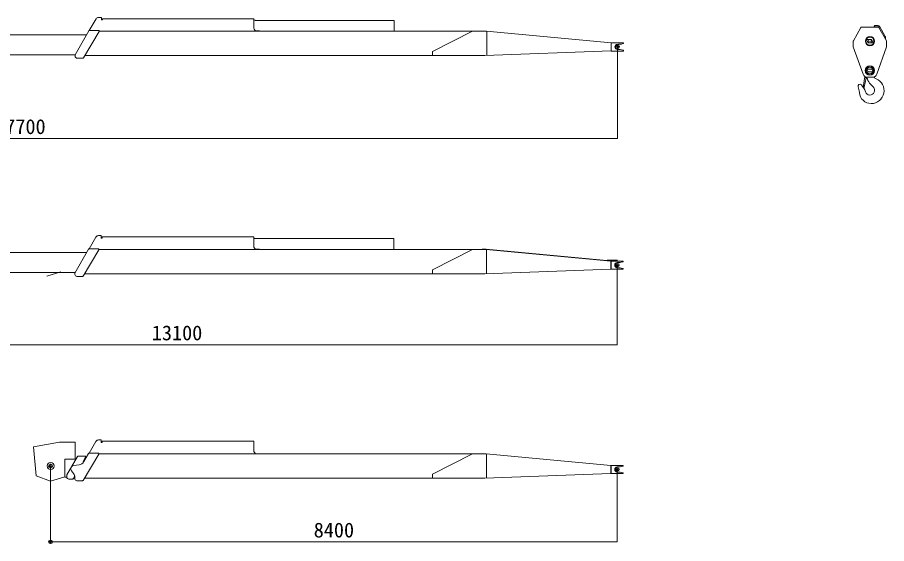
# Model space of a CAD drawing. Units: millimetres, scale not verified. Extents: x -43433 to 27244, y -2306 to 130343.
# Drawn here: x -29182 to -16296, y -26 to 7775 of the extents above; entities that cross this region are included whole.
import ezdxf
from ezdxf.enums import TextEntityAlignment as Align

# ---------------------------------------------------------------- set-up
doc = ezdxf.new("R2010")
doc.units = ezdxf.units.MM
doc.header["$LTSCALE"] = 100
doc.header["$PDMODE"] = 32
doc.header["$PDSIZE"] = 50
doc.layers.add('0-0_0', color=7, linetype='Continuous', lineweight=18)
doc.layers.add('0-1_DEFPOINTS', color=7, linetype='Continuous')
doc.styles.add('ＭＳ ゴシック', font='')
doc.styles.get('ＭＳ ゴシック').set_extended_font_data('MS Gothic')

# ---------------------------------------------------------------- blocks, each defined once
blk = doc.blocks.new('_OPEN30')
at = {"layer": '0-0_0'}
blk.add_line((0, 0), (-0.5, 0), dxfattribs=at)
blk.add_lwpolyline([(-0.5, 0.13), (0, 0), (-0.5, -0.13)], dxfattribs=at)
blk = doc.blocks.new('D1')
at = {"layer": '0-0_0'}
for p, q in [((-13909.24, -547.26), (-13909.24, -1226.33)), ((-13909.24, -1225.83), (-22759.23, -1225.83))]:
    blk.add_line(p, q, dxfattribs=at)
at = {"layer": '0-1_DEFPOINTS'}
blk.add_point((-13909.24, -547.01), dxfattribs=at)
at = {"layer": '0-0_0', "xscale": 2.77, "yscale": 2.77}
blk.add_blockref('_OPEN30', (-13909.24, -1225.83), dxfattribs=at)
at = {"layer": '0-0_0', "style": 'ＭＳ ゴシック'}
blk.add_text('17700', height=110, dxfattribs=at).set_placement((-18521.73, -1225.58), align=Align.BOTTOM_LEFT)
blk = doc.blocks.new('D2')
at = {"layer": '0-0_0'}
for p, q in [((-13909.24, 1952.74), (-13909.24, 1362.15)), ((-13909.24, 1362.65), (-20434.23, 1362.65))]:
    blk.add_line(p, q, dxfattribs=at)
at = {"layer": '0-1_DEFPOINTS'}
blk.add_point((-13909.24, 1952.99), dxfattribs=at)
at = {"layer": '0-0_0', "xscale": 2.77, "yscale": 2.77}
blk.add_blockref('_OPEN30', (-13909.24, 1362.65), dxfattribs=at)
at = {"layer": '0-0_0', "style": 'ＭＳ ゴシック'}
blk.add_text('13100', height=110, dxfattribs=at).set_placement((-17359.23, 1362.9), align=Align.BOTTOM_LEFT)
blk = doc.blocks.new('D3')
at = {"layer": '0-0_0'}
for p, q in [((-18109.24, 4478.34), (-18109.24, 3915.41)), ((-13909.24, 4452.74), (-13909.24, 3915.41)), ((-13909.24, 3915.91), (-18109.24, 3915.91))]:
    blk.add_line(p, q, dxfattribs=at)
at = {"layer": '0-1_DEFPOINTS'}
for p in [(-18109.24, 4478.59), (-13909.24, 4452.99), (-18109.24, 3915.91)]:
    blk.add_point(p, dxfattribs=at)
at = {"layer": '0-0_0', "xscale": 2.77, "yscale": 2.77, "rotation": 180}
blk.add_blockref('_OPEN30', (-18109.24, 3915.91), dxfattribs=at)
at = {"layer": '0-0_0', "xscale": 2.77, "yscale": 2.77}
blk.add_blockref('_OPEN30', (-13909.24, 3915.91), dxfattribs=at)
at = {"layer": '0-0_0', "style": 'ＭＳ ゴシック'}
blk.add_text('8400', height=110, dxfattribs=at).set_placement((-16159.24, 3916.16), align=Align.BOTTOM_LEFT)

msp = doc.modelspace()

# ---------------------------------------------------------------- linework, layer by layer
at = {"layer": '0-0_0'}
for p, q in [((-28116.8, 7579.9), (-28015.6, 7752.7)), ((-27976.8, 7774.9), (-27936.8, 7774.9)), ((-27937.3, 7765.3), (-27937.3, 7765.3)), ((-27936.8, 7774.9), (-27936.8, 7738.9)), ((-27936.8, 7738.9), (-27921.8, 7738.9)), ((-27921.8, 7754.9), (-27921.8, 7738.9)), ((-25676.8, 7754.9), (-27921.8, 7754.9)), ((-25676.8, 7738.9), (-25676.8, 7754.9)), ((-25676.8, 7738.9), (-25676.8, 7621.7)), ((-25676.8, 7733.9), (-25658.8, 7733.9)), ((-25657.8, 7732.9), (-25658.8, 7733.9)), ((-32819, 7515.8), (-28158.3, 7515.8)), ((-28326.8, 7219.9), (-28124.6, 7574.9)), ((-27970.8, 7564.8), (-28203.8, 7174.8)), ((-28116.8, 7579.9), (-28116.8, 7579.9)), ((-28115.9, 7579.9), (-27979.4, 7579.9)), ((-22227.9, 7569.9), (-27969.4, 7569.9)), ((-25656.8, 7580.9), (-25662.1, 7586.3)), ((-25656.8, 7575.9), (-25656.8, 7580.9)), ((-23027.5, 7267.7), (-22435, 7569.9)), ((-22227.9, 7569.9), (-20381.8, 7397)), ((-22226.8, 7568.6), (-22226.8, 7569.9)), ((-22224.8, 7210.4), (-22224.8, 7569.7)), ((-20381.8, 7393.9), (-20377.8, 7397.9)), ((-20196.8, 7397.9), (-20377.8, 7397.9)), ((-20377.8, 7275.9), (-20377.8, 7397.9)), ((-20271.8, 7374.6), (-20286.8, 7374.6)), ((-20266.8, 7375.9), (-20271.8, 7374.6)), ((-20248.9, 7375.9), (-20266.8, 7375.9)), ((-20226.8, 7380.3), (-20244.6, 7376.4)), ((-20226.8, 7380.3), (-20203, 7385.6)), ((-20196.8, 7397.9), (-20196.8, 7393.4)), ((-32987.1, 7220.1), (-28326.6, 7220.1)), ((-28326.8, 7219.9), (-28326.8, 7199.9)), ((-23027.5, 7209.4), (-23027.5, 7267.7)), ((-20381.8, 7279.9), (-20377.8, 7275.9)), ((-20377.8, 7275.9), (-20196.8, 7275.9)), ((-20271.8, 7299.2), (-20286.8, 7299.2)), ((-20266.8, 7297.9), (-20271.8, 7299.2)), ((-20248.9, 7297.9), (-20266.8, 7297.9)), ((-20226.8, 7293.5), (-20244.6, 7297.5)), ((-20226.8, 7293.5), (-20203, 7288.3)), ((-20196.8, 7280.5), (-20196.8, 7275.9)), ((-28212.4, 7169.9), (-28296.8, 7169.9)), ((-28183.2, 7209.4), (-24978.8, 7209.4)), ((-24553.8, 7209.4), (-24978.8, 7209.4)), ((-24553.8, 7209.4), (-22250.4, 7209.4)), ((-28119.5, 4345.4), (-28018.4, 4518.2)), ((-27979.5, 4540.4), (-27939.5, 4540.4)), ((-27940, 4530.7), (-27940, 4530.8)), ((-27939.5, 4540.4), (-27939.5, 4504.4)), ((-27924.5, 4520.4), (-27924.5, 4504.4)), ((-25679.5, 4520.4), (-27924.5, 4520.4)), ((-25679.5, 4504.4), (-25679.5, 4520.4)), ((-27939.5, 4504.4), (-27924.5, 4504.4)), ((-25679.5, 4504.4), (-25679.5, 4387.1)), ((-25679.5, 4499.4), (-25661.5, 4499.4)), ((-25660.5, 4498.4), (-25661.5, 4499.4)), ((-25660.5, 4498.4), (-25660.5, 4494.9)), ((-30496.8, 4290.8), (-28155.6, 4290.8)), ((-28329.5, 3985.4), (-28127.4, 4340.4)), ((-27973.6, 4330.3), (-28206.6, 3940.3)), ((-28119.5, 4345.4), (-28119.5, 4345.4)), ((-28118.7, 4345.4), (-27982.2, 4345.4)), ((-27972.2, 4335.4), (-22230.7, 4335.4)), ((-25594.5, 4341.4), (-25659.5, 4341.4)), ((-25594.5, 4335.4), (-25594.5, 4341.4)), ((-23030.2, 4033.2), (-22437.8, 4335.4)), ((-22289.2, 4345.9), (-20443, 4172.9)), ((-22230.7, 4335.4), (-20384.5, 4162.4)), ((-22227.5, 3975.8), (-22227.5, 4335.1)), ((-20439, 4173.9), (-20288, 4173.9)), ((-20384.5, 4159.4), (-20380.5, 4163.4)), ((-20384.5, 4162.4), (-20384.5, 4153.4)), ((-20384.5, 4153.4), (-20384.5, 4051.4)), ((-20199.5, 4163.4), (-20380.5, 4163.4)), ((-20380.5, 4041.4), (-20380.5, 4163.4)), ((-20251.7, 4141.4), (-20269.5, 4141.4)), ((-20229.5, 4145.8), (-20247.4, 4141.9)), ((-20229.5, 4145.8), (-20205.8, 4151)), ((-20199.5, 4163.4), (-20199.5, 4158.9)), ((-30664.9, 3995.1), (-28324, 3995.1)), ((-28538, 4004.9), (-28748.1, 3939.9)), ((-23030.2, 3974.9), (-23030.2, 4033.2)), ((-22253.1, 3974.9), (-20384.5, 4042.4)), ((-20384.5, 4042.4), (-20384.5, 4051.4)), ((-20384.5, 4045.4), (-20380.5, 4041.4)), ((-20380.5, 4041.4), (-20199.5, 4041.4)), ((-20229.5, 4059), (-20247.4, 4063)), ((-20229.5, 4059), (-20205.8, 4053.8)), ((-20199.5, 4046), (-20199.5, 4041.4)), ((-28329.5, 3985.4), (-28329.5, 3965.4)), ((-28215.2, 3935.4), (-28299.5, 3935.4)), ((-28185.9, 3974.9), (-22253.1, 3974.9)), ((-22229.5, 3976.7), (-22229.5, 3982.9)), ((-22229.5, 3974.9), (-22229.5, 3976.7)), ((-28943.9, 1407.8), (-28559.9, 1478.5)), ((-28559.9, 1478.5), (-28325.5, 1478.5)), ((-28325.5, 1478.5), (-28325.5, 1227.5)), ((-28119.5, 1316.3), (-28018.4, 1489)), ((-27979.5, 1511.3), (-27939.5, 1511.3)), ((-27940, 1501.6), (-27940, 1501.7)), ((-27939.5, 1511.3), (-27939.5, 1475.3)), ((-27939.5, 1475.3), (-27924.5, 1475.3)), ((-25679.5, 1491.3), (-27924.5, 1491.3)), ((-27924.5, 1491.3), (-27924.5, 1475.3)), ((-27973.6, 1301.2), (-28206.6, 911.2)), ((-28127.4, 1311.2), (-28195.4, 1191.8)), ((-28119.5, 1316.3), (-28119.5, 1316.3)), ((-27982.2, 1316.3), (-28118.7, 1316.3)), ((-27972.2, 1306.3), (-22230.7, 1306.3)), ((-26474.5, 1306.3), (-26474.5, 1310.3)), ((-25659.5, 1317.3), (-25664.9, 1322.6)), ((-25659.5, 1317.3), (-25659.5, 1306.3)), ((-23030.2, 1004), (-22437.8, 1306.3)), ((-22230.7, 1306.3), (-20384.5, 1133.3)), ((-22227.5, 946.7), (-22227.5, 1306)), ((-28479.5, 1227.5), (-28479.5, 960.7)), ((-28479.5, 1227.5), (-28314.8, 1227.5)), ((-28283.7, 1271.7), (-28181.6, 1271.7)), ((-28209.5, 1178.6), (-28209.5, 1172.7)), ((-28172.9, 1256.8), (-28203.1, 1203.1)), ((-28171.6, 1261.7), (-28155.6, 1261.7)), ((-28350.3, 1013.2), (-28379.2, 1050.8)), ((-28358, 1141.7), (-28358, 1141.7)), ((-28267.8, 1142.4), (-28346.8, 1130.8)), ((-20384.5, 1130.3), (-20380.5, 1134.3)), ((-20384.5, 1133.3), (-20384.5, 1124.3)), ((-20384.5, 1124.3), (-20384.5, 1022.3)), ((-20199.5, 1134.3), (-20380.5, 1134.3)), ((-20380.5, 1012.3), (-20380.5, 1134.3)), ((-20274.5, 1111), (-20289.5, 1111)), ((-20274.5, 1035.6), (-20289.5, 1035.6)), ((-20269.5, 1112.3), (-20274.5, 1111)), ((-20269.5, 1034.3), (-20274.5, 1035.6)), ((-20251.7, 1112.3), (-20269.5, 1112.3)), ((-20251.7, 1034.3), (-20269.5, 1034.3)), ((-20229.5, 1116.7), (-20247.4, 1112.8)), ((-20229.5, 1029.9), (-20247.4, 1033.8)), ((-20229.5, 1116.7), (-20205.8, 1121.9)), ((-20199.5, 1134.3), (-20199.5, 1129.7)), ((-28479.5, 965.3), (-28689.6, 900.3)), ((-28449.5, 960.7), (-28479.5, 960.7)), ((-28449.5, 961.6), (-28449.5, 960.7)), ((-28419.5, 931.7), (-28365.3, 931.7)), ((-28359, 934), (-28329.5, 934)), ((-28333, 978.2), (-28356.7, 936.7)), ((-28329.5, 936.3), (-28329.5, 952.3)), ((-28329.5, 936.3), (-28329.5, 934)), ((-28299.5, 906.3), (-28215.2, 906.3)), ((-28185.9, 945.8), (-24981.5, 945.8)), ((-24981.5, 945.8), (-24556.5, 945.8)), ((-24556.5, 945.8), (-22253.2, 945.8)), ((-23030.2, 945.8), (-23030.2, 1004)), ((-22253.1, 945.8), (-20384.5, 1013.3)), ((-20384.5, 1013.3), (-20384.5, 1022.3)), ((-20384.5, 1016.3), (-20380.5, 1012.3)), ((-20380.5, 1012.3), (-20199.5, 1012.3)), ((-20229.5, 1029.9), (-20205.8, 1024.7)), ((-20199.5, 1016.9), (-20199.5, 1012.3))]:
    msp.add_line(p, q, dxfattribs=at)
at = {"layer": '0-0_0', "color": 6}
for p, q in [((-16788.9, 7426.7), (-16676.8, 7627)), ((-16668.1, 7632.2), (-16419.8, 7632.2)), ((-16472, 7653.2), (-16426.1, 7653.2)), ((-16472, 7637.2), (-16426.1, 7637.2)), ((-16411.1, 7627), (-16299, 7426.7)), ((-16398.2, 7636.8), (-16322, 7500.7)), ((-16321, 7499), (-16317.8, 7493.1)), ((-16313.7, 7477.5), (-16313.7, 7453)), ((-16791.4, 7345.6), (-16791.4, 7416.9)), ((-16588.9, 7447.2), (-16588.9, 7431.3)), ((-16588.9, 7447.2), (-16518.6, 7447.2)), ((-16588.9, 7431.3), (-16569.2, 7397.2)), ((-16569.2, 7397.2), (-16498.9, 7397.2)), ((-16518.6, 7447.2), (-16498.9, 7413)), ((-16498.9, 7413), (-16498.9, 7397.2)), ((-16296.4, 7416.9), (-16296.4, 7345.6)), ((-16645.5, 6933.6), (-16790.3, 7338.9)), ((-16297.6, 7338.9), (-16442.3, 6933.6)), ((-16586.4, 7007.2), (-16518, 7007.2)), ((-16569.9, 6967.2), (-16501.4, 6967.2)), ((-16518, 7007.2), (-16501.4, 6978.5)), ((-16501.4, 6978.5), (-16501.4, 6967.2)), ((-16620.2, 6900.1), (-16642.6, 6737.5)), ((-16597.4, 6878.4), (-16631.5, 6740.5)), ((-16608.9, 6885), (-16592.2, 6875.3)), ((-16579.6, 6887.2), (-16508.2, 6887.2)), ((-16642.6, 6737.5), (-16637, 6736.7)), ((-16532.8, 6781.6), (-16494.4, 6743.2))]:
    msp.add_line(p, q, dxfattribs=at)
at = {"layer": '0-0_0'}
for points in [[(-25657.8, 7732.9), (-25657.8, 7729.4), (-23613.8, 7729.4), (-23597.8, 7729.4), (-23597.8, 7569.9)], [(-25591.8, 7569.9), (-25591.8, 7575.9), (-25656.8, 7575.9)], [(-22250.4, 7209.4), (-20381.8, 7276.9), (-20381.8, 7397)], [(-25660.5, 4494.9), (-23616.5, 4494.9), (-23600.5, 4494.9), (-23600.5, 4335.4)], [(-25659.5, 4341.4), (-25659.5, 4346.4), (-25664.9, 4351.8)], [(-20269.5, 4141.4), (-20274.5, 4140.1), (-20289.5, 4140.1)], [(-20251.7, 4063.4), (-20269.5, 4063.4), (-20274.5, 4064.7), (-20289.5, 4064.7)], [(-25679.5, 1491.3), (-25679.5, 1475.3), (-25679.5, 1358)], [(-28689.6, 900.3), (-28903.3, 976.6), (-28943.9, 1407.8)], [(-28449.5, 961.7), (-28449.5, 991.7), (-28292.4, 1266.7)]]:
    msp.add_lwpolyline(points, dxfattribs=at)
at = {"layer": '0-0_0', "color": 6}
msp.add_lwpolyline([(-16586.4, 7007.2), (-16586.4, 6995.8), (-16569.9, 6967.2)], dxfattribs=at)
for centre, radius in [((-16543.9, 7422.2), 67.5), ((-16543.9, 7422.2), 60), ((-16543.9, 6987.2), 69.9), ((-16543.9, 6987.2), 65.4), ((-16543.9, 6987.2), 50)]:
    msp.add_circle(centre, radius, dxfattribs=at)
at = {"layer": '0-0_0'}
msp.add_circle((-28689.5, 1124.5), 52.5, dxfattribs=at)
for centre, radius, start, end in [((-27976.8, 7729.9), 45, 90, 149.64383), ((-25626.8, 7621.7), 50, 180, 225), ((-28115.9, 7569.9), 10, 90, 150.34089), ((-27979.4, 7569.9), 10, 329.13911, 90), ((-20286.8, 7336.9), 37.7, 90, 270), ((-20248.9, 7395.9), 20, 270, 282.40742), ((-20204.8, 7393.4), 8, 282.40742, 0), ((-20248.9, 7277.9), 20, 77.59258, 90), ((-20204.8, 7280.5), 8, 0, 77.59258), ((-28296.8, 7199.9), 30, 180, 270), ((-28212.4, 7179.9), 10, 270, 329.13911), ((-27979.5, 4495.4), 45, 90, 149.64383), ((-25629.5, 4387.1), 50, 180, 225), ((-28118.7, 4335.4), 10, 90, 150.34089), ((-27982.2, 4335.4), 10, 329.13911, 90), ((-20289.5, 4102.4), 37.7, 90, 270), ((-20251.7, 4161.4), 20, 270, 282.40742), ((-20207.5, 4158.9), 8, 282.40742, 0), ((-20251.7, 4043.4), 20, 77.59258, 90), ((-20207.5, 4046), 8, 0, 77.59258), ((-28299.5, 3965.4), 30, 180, 270), ((-28215.2, 3945.4), 10, 270, 329.13911), ((-27979.5, 1466.3), 45, 90, 149.64383), ((-28118.7, 1306.3), 10, 90, 150.34089), ((-27982.2, 1306.3), 10, 329.13911, 90), ((-25629.5, 1358), 50, 180, 225), ((-28283.7, 1261.7), 10, 90, 150.25512), ((-28282.3, 1241.3), 100, 278.35968, 330.34089), ((-28159.5, 1178.6), 50, 150.64225, 180), ((-28181.6, 1261.7), 10, 330.64225, 90), ((-28339.5, 1081.3), 50, 98.35968, 217.57121), ((-20289.5, 1073.3), 37.7, 90, 270), ((-20251.7, 1132.3), 20, 270, 282.40742), ((-20251.7, 1014.3), 20, 77.59258, 90), ((-20207.5, 1129.7), 8, 282.40742, 0), ((-28419.5, 961.7), 30, 180, 270), ((-28365.3, 941.7), 10, 270, 330.25512), ((-28429.5, 952.3), 100, 0, 37.57121), ((-28299.5, 936.3), 30, 180, 270), ((-28215.2, 916.3), 10, 270, 329.13911), ((-20207.5, 1016.9), 8, 0, 77.59258)]:
    msp.add_arc(centre, radius, start, end, dxfattribs=at)
at = {"layer": '0-0_0', "color": 6}
for centre, radius, start, end in [((-16668.1, 7622.2), 10, 89.9999, 150.772), ((-16472, 7645.2), 8, 90, 270), ((-16426.1, 7621.2), 32, 29.228, 90), ((-16426.1, 7621.2), 16, 29.228, 90), ((-16419.8, 7622.2), 10, 29.228, 90), ((-16345.7, 7477.5), 32, 360, 29.228), ((-16771.4, 7416.9), 20, 150.772, 180.001), ((-16771.4, 7345.6), 20, 180, 199.654), ((-16316.4, 7416.9), 20, 359.99942, 29.2275), ((-16316.4, 7345.6), 20, 340.3461, 359.99996), ((-16579.6, 6957.2), 70, 199.654, 270.0001), ((-16603.9, 6893.7), 10, 166.461, 240), ((-16603.9, 6893.7), 5.5, 178.196, 319.8744), ((-16603.2, 6856.3), 22, 17.493, 59.9999), ((-16391.4, 6923), 200, 190.165, 192.736), ((-16391.4, 6923), 200, 197.493, 225), ((-16524.9, 6688.7), 191, 270.0001, 67.6805), ((-16508.2, 6957.2), 70, 270, 340.3461), ((-16425.4, 6931), 71, 213.951, 247.681), ((-16691.8, 6755.7), 28, 41.9998, 200.025), ((-17000, 6643.3), 300, 3.65156, 20.0247), ((-16893.9, 6573.7), 300, 18.9251, 41.9998), ((-16636.4, 6741.7), 5, 262.1564, 346.107), ((-16543.9, 6693.7), 70, 198.925, 45), ((-16524.9, 6673.7), 176, 183.652, 270)]:
    msp.add_arc(centre, radius, start, end, dxfattribs=at)
at = {"layer": '0-0_0'}
for p in [(-20286.8, 7336.9), (-16543.9, 7422.2), (-20289.5, 4102.4), (-28689.5, 1124.5), (-20289.5, 1073.3)]:
    msp.add_point(p, dxfattribs=at)

# ---------------------------------------------------------------- block references
at = {"layer": '0-0_0', "xscale": 2, "yscale": 2}
for name, p in [('D1', (7531.7, 8431)), ('D2', (7528.9, 196.4)), ('D3', (7528.9, -7832.7))]:
    msp.add_blockref(name, p, dxfattribs=at)

doc.saveas('drawing.dxf')
